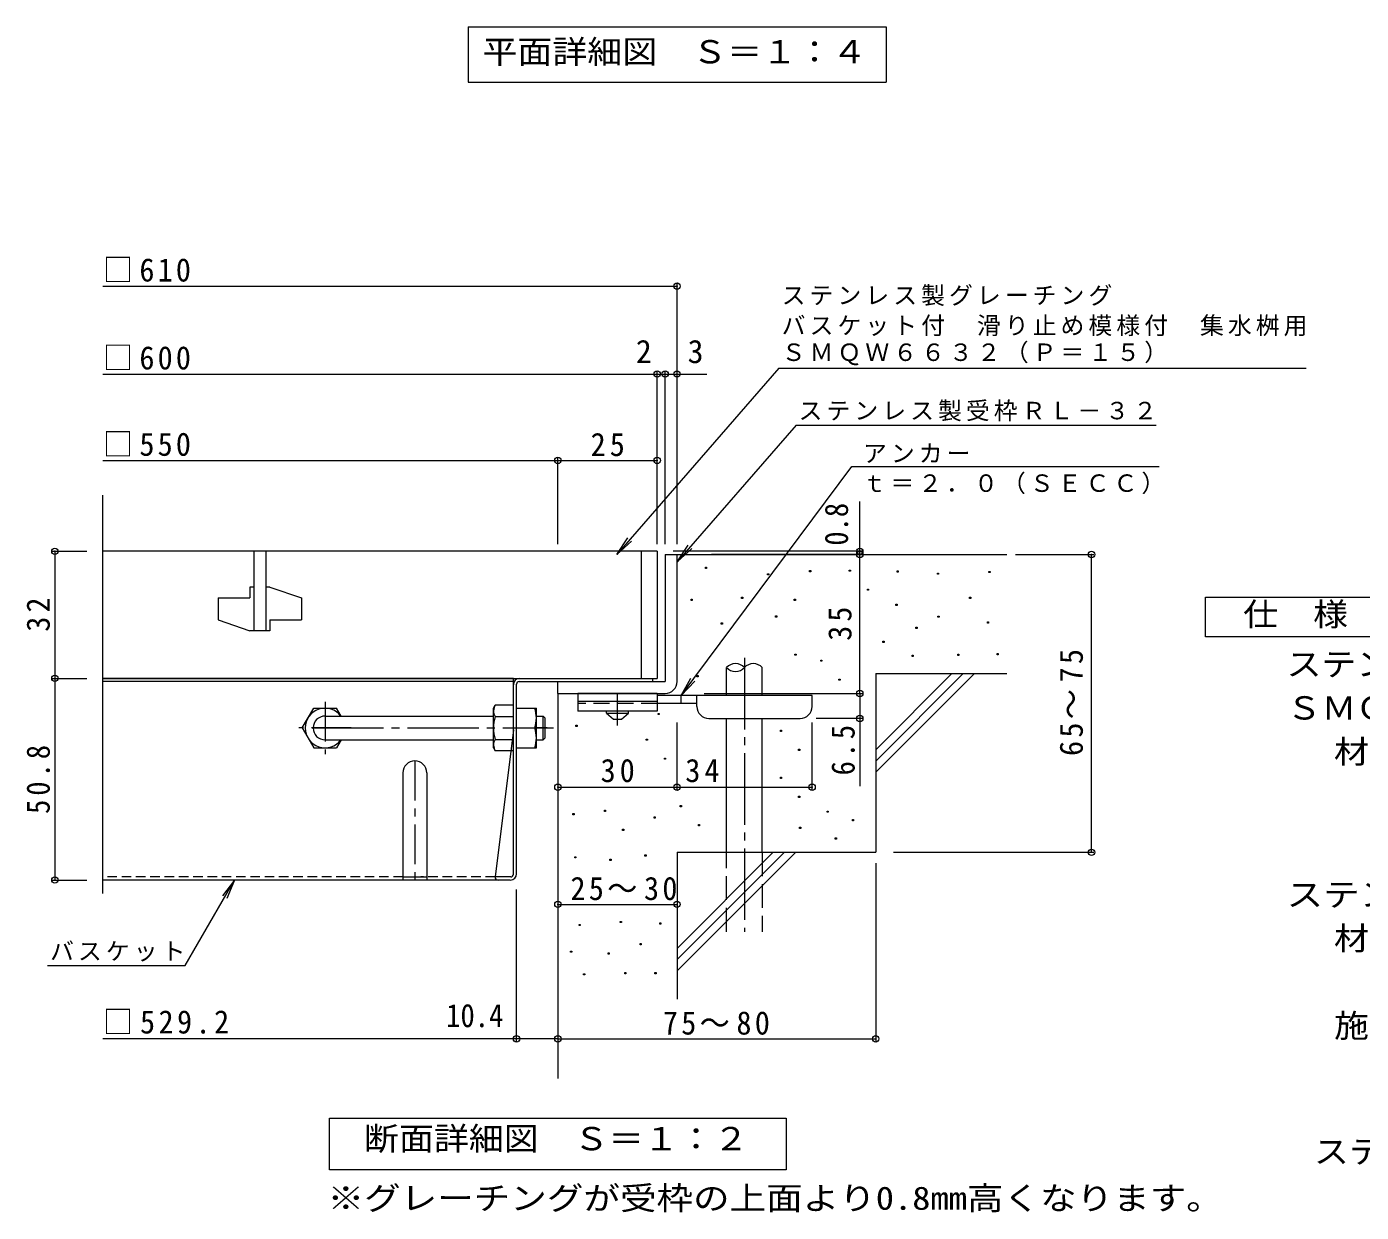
# Model space of a CAD drawing. Units: millimetres on the paper, enlarged 4 times, with parts at other scales. Extents: x -925 to 1101, y -781 to 775.
# Drawn here: x -822 to -150, y -648 to -51 of the extents above; entities that cross this region are included whole.
import ezdxf
from ezdxf.enums import TextEntityAlignment as Align

# ---------------------------------------------------------------- set-up
doc = ezdxf.new("R2010")
doc.units = ezdxf.units.MM
doc.header["$LTSCALE"] = 4
doc.header["$PDMODE"] = 32
doc.header["$PDSIZE"] = 3.2
for name, pattern in [('CHAIN1', [8, 5, -1, 1, -1]), ('CHAIN2', [12, 9, -1, 1, -1]), ('DASHED1', [1.8, 1.2, -0.6]), ('DASHED2', [3, 2, -1]), ('DASHED3', [4, 3, -1])]:
    doc.linetypes.add(name, pattern=pattern)
for name, color, linetype, lineweight in [('A-5_文字', 7, 'Continuous', 9), ('D-1_躯体', 3, 'Continuous', 9), ('D-4_その他', 7, 'Continuous', 9), ('D-5_文字', 7, 'Continuous', 9), ('D-6_寸法', 6, 'Continuous', 9), ('D-7_ハッチ', 2, 'Continuous', 9), ('D-8_記号', 2, 'Continuous', 9), ('D-B_7-WAKU-T', 2, 'Continuous', 9)]:
    doc.layers.add(name, color=color, linetype=linetype, lineweight=lineweight)
doc.styles.add('ＭＳ ゴシック', font='')
doc.styles.get('ＭＳ ゴシック').set_extended_font_data('MS Gothic')

msp = doc.modelspace()

# ---------------------------------------------------------------- linework, layer by layer
at = {"layer": 'A-5_文字'}
for p, q in [((-599.913, -51.015), (-389.513, -51.015)), ((-599.913, -51.015), (-599.913, -79.015)), ((-389.513, -51.015), (-389.513, -79.015)), ((-599.913, -79.015), (-389.513, -79.015))]:
    msp.add_line(p, q, dxfattribs=at)
at = {"layer": 'D-1_躯体'}
for p, q in [((-565.52, -398.238), (-562.12, -398.238)), ((-562.12, -398.238), (-561.12, -399.238)), ((-562.12, -410.238), (-562.12, -398.238)), ((-561.12, -409.238), (-561.12, -399.238)), ((-562.12, -410.238), (-561.12, -409.238)), ((-565.52, -410.238), (-562.12, -410.238))]:
    msp.add_line(p, q, dxfattribs=at)
at = {"layer": 'D-4_その他'}
for p, q in [((-494.713, -311.656), (-494.713, -180.491)), ((-783.78, -181.691), (-494.713, -181.691)), ((-783.78, -225.969), (-504.712, -225.969)), ((-443.426, -222.998), (-525.101, -316.838)), ((-504.712, -311.656), (-504.712, -224.769)), ((-504.712, -225.969), (-502.712, -225.969)), ((-502.712, -225.969), (-479.648, -225.969)), ((-500.712, -311.656), (-500.712, -224.769)), ((-443.426, -222.998), (-178.046, -222.998)), ((-434.786, -251.673), (-494.713, -320.525)), ((-434.786, -251.673), (-253.455, -251.673)), ((-554.713, -311.656), (-554.713, -268.27)), ((-783.78, -269.47), (-554.713, -269.47)), ((-554.713, -269.47), (-504.712, -269.47)), ((-492.709, -387.837), (-406.806, -272.611)), ((-406.806, -272.611), (-252.041, -272.611)), ((-402.727, -316.838), (-402.727, -290.141)), ((-525.101, -316.838), (-519.577, -308.503)), ((-809.141, -315.238), (-791.78, -315.238)), ((-807.941, -315.238), (-807.941, -379.238)), ((-525.101, -316.838), (-517.608, -310.216)), ((-401.527, -315.238), (-496.713, -315.238)), ((-494.713, -320.525), (-489.188, -312.19)), ((-494.713, -320.525), (-487.219, -313.904)), ((-401.527, -316.838), (-477.402, -316.838)), ((-402.727, -386.838), (-402.727, -316.838)), ((-324.301, -316.838), (-284.839, -316.838)), ((-286.039, -466.838), (-286.039, -316.838)), ((-809.141, -379.238), (-791.78, -379.238)), ((-807.941, -379.238), (-807.941, -480.838)), ((-481.108, -386.838), (-401.527, -386.838)), ((-402.727, -386.838), (-402.727, -433.538)), ((-494.709, -435.279), (-494.709, -401.437)), ((-426.709, -435.279), (-426.709, -401.437)), ((-401.527, -399.437), (-424.709, -399.437)), ((-385.818, -466.838), (-284.839, -466.838)), ((-394.712, -472.348), (-394.712, -562.038)), ((-809.141, -480.838), (-791.78, -480.838)), ((-717.535, -480.838), (-721.362, -490.076)), ((-575.52, -562.038), (-575.52, -485.638)), ((-554.713, -493.085), (-494.713, -493.085)), ((-575.52, -560.838), (-783.78, -560.838)), ((-554.713, -560.838), (-575.52, -560.838)), ((-554.713, -560.838), (-394.712, -560.838))]:
    msp.add_line(p, q, dxfattribs=at)
at = {"layer": 'D-4_その他', "color": 3}
for p, q in [((-783.78, -487.624), (-783.78, -286.958)), ((-504.713, -315.238), (-783.78, -315.238)), ((-707.713, -315.238), (-707.713, -355.238)), ((-701.713, -315.238), (-701.713, -355.238)), ((-512.713, -315.238), (-512.713, -379.238)), ((-504.713, -315.238), (-504.713, -379.238)), ((-709.713, -333.238), (-709.713, -338.738)), ((-707.713, -333.238), (-709.713, -333.238)), ((-699.713, -333.238), (-701.713, -333.238)), ((-699.713, -333.238), (-683.713, -338.738)), ((-725.713, -338.738), (-725.713, -349.738)), ((-725.713, -338.738), (-709.713, -338.738)), ((-683.713, -338.738), (-683.713, -349.738)), ((-725.713, -349.738), (-709.713, -355.238)), ((-699.713, -355.238), (-709.713, -355.238)), ((-699.713, -349.738), (-699.713, -355.238)), ((-699.713, -349.738), (-683.713, -349.738)), ((-783.78, -379.238), (-504.713, -379.238)), ((-544.709, -386.838), (-544.709, -395.838)), ((-504.709, -386.838), (-544.709, -386.838)), ((-504.709, -386.838), (-504.709, -395.838)), ((-504.709, -390.838), (-544.709, -390.838)), ((-504.709, -395.838), (-544.709, -395.838))]:
    msp.add_line(p, q, dxfattribs=at)
at = {"layer": 'D-4_その他', "color": 2}
for p, q in [((-500.713, -316.838), (-500.713, -380.838)), ((-500.713, -316.838), (-494.713, -316.838)), ((-494.713, -380.838), (-494.713, -316.838)), ((-554.713, -380.838), (-500.713, -380.838)), ((-554.713, -386.838), (-554.713, -380.838)), ((-554.713, -386.838), (-500.713, -386.838)), ((-530.209, -396.837), (-530.209, -395.838)), ((-519.209, -396.837), (-519.209, -395.838)), ((-530.209, -396.837), (-526.709, -399.837)), ((-530.209, -396.837), (-519.209, -396.837)), ((-526.709, -399.837), (-522.71, -399.837)), ((-522.71, -399.837), (-519.209, -396.837))]:
    msp.add_line(p, q, dxfattribs=at)
at = {"layer": 'D-4_その他', "color": 6}
for p, q in [((-494.713, -316.838), (-328.713, -316.838)), ((-469.796, -387.837), (-469.796, -373.837)), ((-451.796, -387.837), (-451.796, -373.837)), ((-394.713, -415.242), (-356.309, -376.838)), ((-394.713, -376.838), (-328.713, -376.838)), ((-394.713, -420.898), (-350.652, -376.838)), ((-394.713, -376.838), (-394.713, -466.838)), ((-394.713, -426.554), (-344.996, -376.838)), ((-554.713, -386.838), (-554.713, -580.838)), ((-469.796, -466.838), (-469.796, -399.437)), ((-451.796, -466.838), (-451.796, -399.437)), ((-494.713, -466.838), (-394.713, -466.838)), ((-494.713, -515.241), (-446.309, -466.838)), ((-494.713, -520.897), (-440.653, -466.838)), ((-494.713, -526.553), (-434.997, -466.838)), ((-494.713, -466.838), (-494.713, -540.838))]:
    msp.add_line(p, q, dxfattribs=at)
at = {"layer": 'D-4_その他', "color": 6, "linetype": 'CHAIN2'}
msp.add_line((-460.796, -368.937), (-460.796, -506.838), dxfattribs=at)
at = {"layer": 'D-4_その他', "color": 4, "linetype": 'CHAIN1'}
msp.add_line((-524.709, -402.933), (-524.709, -386.838), dxfattribs=at)
at = {"layer": 'D-4_その他', "color": 4}
for p, q in [((-426.709, -387.837), (-504.709, -387.837)), ((-492.709, -391.837), (-492.709, -387.837)), ((-484.709, -393.437), (-484.709, -387.837)), ((-426.709, -393.437), (-426.709, -387.837)), ((-484.699, -391.837), (-504.709, -391.837)), ((-478.709, -399.437), (-432.709, -399.437))]:
    msp.add_line(p, q, dxfattribs=at)
at = {"layer": 'D-4_その他', "color": 3, "linetype": 'DASHED2'}
msp.add_line((-504.709, -391.838), (-544.709, -391.838), dxfattribs=at)
at = {"layer": 'D-4_その他', "color": 6, "linetype": 'DASHED3'}
for p, q in [((-469.796, -506.838), (-469.796, -466.838)), ((-451.796, -466.838), (-451.796, -506.838))]:
    msp.add_line(p, q, dxfattribs=at)
at = {"layer": 'D-4_その他'}
for points in [[(-480.433, -323.903), (-480.433, -323.303), (-479.834, -323.303), (-479.834, -323.903)], [(-449.101, -327.144), (-449.101, -326.544), (-448.501, -326.544), (-448.501, -327.144)], [(-428.033, -325.524), (-428.033, -324.924), (-427.433, -324.924), (-427.433, -325.524)], [(-408.032, -325.305), (-408.032, -324.705), (-407.432, -324.705), (-407.432, -325.305)], [(-383.975, -325.712), (-383.975, -325.112), (-383.375, -325.112), (-383.375, -325.712)], [(-363.672, -326.795), (-363.672, -326.195), (-363.072, -326.195), (-363.072, -326.795)], [(-337.685, -325.983), (-337.685, -325.383), (-337.085, -325.383), (-337.085, -325.983)], [(-398.891, -334.9), (-398.891, -334.3), (-398.291, -334.3), (-398.291, -334.9)], [(-487.643, -340.027), (-487.643, -339.427), (-487.043, -339.427), (-487.043, -340.027)], [(-462.207, -338.947), (-462.207, -338.347), (-461.607, -338.347), (-461.607, -338.947)], [(-435.678, -340.03), (-435.678, -339.429), (-435.078, -339.429), (-435.078, -340.03)], [(-384.516, -342.496), (-384.516, -341.895), (-383.916, -341.895), (-383.916, -342.496)], [(-347.431, -338.976), (-347.431, -338.376), (-346.831, -338.376), (-346.831, -338.976)], [(-228.713, -358.337), (-228.713, -338.337), (-138.713, -338.337), (-138.713, -358.337)], [(-445.153, -348.421), (-445.153, -347.821), (-444.553, -347.821), (-444.553, -348.421)], [(-363.402, -348.451), (-363.402, -347.851), (-362.802, -347.851), (-362.802, -348.451)], [(-472.473, -351.947), (-472.473, -351.347), (-471.873, -351.347), (-471.873, -351.947)], [(-374.5, -354.136), (-374.5, -353.536), (-373.9, -353.536), (-373.9, -354.136)], [(-338.498, -351.429), (-338.498, -350.828), (-337.898, -350.828), (-337.898, -351.429)], [(-391.079, -361.128), (-391.079, -360.528), (-390.479, -360.528), (-390.479, -361.128)], [(-435.408, -367.641), (-435.408, -367.041), (-434.808, -367.041), (-434.808, -367.641)], [(-376.395, -368.212), (-376.395, -367.612), (-375.795, -367.612), (-375.795, -368.212)], [(-353.386, -367.67), (-353.386, -367.07), (-352.786, -367.07), (-352.786, -367.67)], [(-333.625, -367.4), (-333.625, -366.8), (-333.025, -366.8), (-333.025, -367.4)], [(-422.396, -370.635), (-422.396, -370.035), (-421.796, -370.035), (-421.796, -370.635)], [(-484.755, -378.464), (-484.755, -377.864), (-484.155, -377.864), (-484.155, -378.464)], [(-413.256, -380.23), (-413.256, -379.63), (-412.656, -379.63), (-412.656, -380.23)], [(-545.599, -403.458), (-545.599, -402.858), (-544.999, -402.858), (-544.999, -403.458)], [(-504.241, -397.507), (-504.241, -396.907), (-503.641, -396.907), (-503.641, -397.507)], [(-510.204, -410.433), (-510.204, -409.833), (-509.605, -409.833), (-509.605, -410.433)], [(-442.68, -405.973), (-442.68, -405.373), (-442.08, -405.373), (-442.08, -405.973)], [(-433.54, -415.568), (-433.54, -414.968), (-432.94, -414.968), (-432.94, -415.568)], [(-501.064, -420.028), (-501.064, -419.427), (-500.464, -419.427), (-500.464, -420.028)], [(-442.68, -429.639), (-442.68, -429.039), (-442.08, -429.039), (-442.08, -429.639)], [(-493.132, -443.871), (-493.132, -443.271), (-492.532, -443.271), (-492.532, -443.871)], [(-433.54, -439.234), (-433.54, -438.634), (-432.94, -438.634), (-432.94, -439.234)], [(-547.174, -447.924), (-547.174, -447.324), (-546.574, -447.324), (-546.574, -447.924)], [(-531.28, -446.226), (-531.28, -445.626), (-530.68, -445.626), (-530.68, -446.226)], [(-506.261, -449.582), (-506.261, -448.982), (-505.661, -448.982), (-505.661, -449.582)], [(-419.186, -446.715), (-419.186, -446.115), (-418.586, -446.115), (-418.586, -446.715)], [(-522.14, -455.821), (-522.14, -455.221), (-521.54, -455.221), (-521.54, -455.821)], [(-483.992, -453.466), (-483.992, -452.866), (-483.392, -452.866), (-483.392, -453.466)], [(-432.991, -454.836), (-432.991, -454.236), (-432.391, -454.236), (-432.391, -454.836)], [(-406.443, -451.016), (-406.443, -450.416), (-405.843, -450.416), (-405.843, -451.016)], [(-415.086, -460.199), (-415.086, -459.599), (-414.486, -459.599), (-414.486, -460.199)], [(-546.208, -469.694), (-546.208, -469.094), (-545.608, -469.094), (-545.608, -469.694)], [(-528.545, -470.912), (-528.545, -470.312), (-527.945, -470.312), (-527.945, -470.912)], [(-510.882, -468.781), (-510.882, -468.181), (-510.282, -468.181), (-510.282, -468.781)], [(-544.076, -503.802), (-544.076, -503.202), (-543.476, -503.202), (-543.476, -503.802)], [(-523.368, -502.28), (-523.368, -501.679), (-522.768, -501.679), (-522.768, -502.28)], [(-503.421, -503.041), (-503.421, -502.441), (-502.821, -502.441), (-502.821, -503.041)], [(-548.34, -517.202), (-548.34, -516.602), (-547.74, -516.602), (-547.74, -517.202)], [(-513.318, -513.395), (-513.318, -512.795), (-512.718, -512.795), (-512.718, -513.395)], [(-529.458, -518.116), (-529.458, -517.515), (-528.858, -517.515), (-528.858, -518.116)], [(-541.792, -528.622), (-541.792, -528.022), (-541.192, -528.022), (-541.192, -528.622)], [(-521.084, -528.013), (-521.084, -527.413), (-520.484, -527.413), (-520.484, -528.013)], [(-505.857, -528.013), (-505.857, -527.413), (-505.257, -527.413), (-505.257, -528.013)], [(-669.713, -626.838), (-669.713, -600.838), (-439.713, -600.838), (-439.713, -626.838)]]:
    msp.add_lwpolyline(points, close=True, dxfattribs=at)
for points in [[(-554.709, -434.079), (-494.709, -434.079), (-426.709, -434.079)], [(-811.612, -523.845), (-742.365, -523.845), (-717.535, -480.838), (-723.623, -488.771)]]:
    msp.add_lwpolyline(points, dxfattribs=at)
at = {"layer": 'D-4_その他', "color": 2}
msp.add_arc((-500.713, -380.838), 6, 270, 0, dxfattribs=at)
at = {"layer": 'D-4_その他', "color": 4}
for centre, start, end in [((-478.709, -393.437), 180, 270), ((-432.709, -393.437), 270, 0)]:
    msp.add_arc(centre, 6, start, end, dxfattribs=at)
at = {"layer": 'D-4_その他'}
for p in [(-494.713, -181.691), (-504.712, -225.969), (-500.712, -225.969), (-494.713, -225.969), (-554.713, -269.47), (-504.712, -269.47), (-807.941, -315.238), (-402.727, -315.238), (-402.727, -316.838), (-286.039, -316.838), (-807.941, -379.238), (-402.727, -386.838), (-402.727, -399.437), (-554.709, -434.079), (-494.709, -434.079), (-426.709, -434.079), (-286.039, -466.838), (-807.941, -480.838), (-554.713, -493.085), (-494.713, -493.085), (-575.52, -560.838), (-554.713, -560.838), (-394.712, -560.838)]:
    msp.add_point(p, dxfattribs=at)
at = {"layer": 'D-5_文字'}
for q in [(-487.83, -379.109), (-485.737, -380.669)]:
    msp.add_line((-492.709, -387.837), q, dxfattribs=at)
at = {"layer": 'D-6_寸法'}
for centre, start, end in [((-465.296, -377.899), 42.07146, 137.92854), ((-465.296, -369.775), 222.07146, 317.92854), ((-456.296, -377.899), 42.07146, 137.92854)]:
    msp.add_arc(centre, 6.062, start, end, dxfattribs=at)
at = {"layer": 'D-7_ハッチ'}
for p, q in [((-577.12, -379.238), (-783.78, -379.238)), ((-577.12, -380.838), (-783.78, -380.838)), ((-577.12, -477.904), (-577.12, -379.238)), ((-575.52, -477.638), (-575.52, -382.171)), ((-574.187, -380.838), (-507.113, -380.838)), ((-573.92, -379.238), (-507.113, -379.238)), ((-507.113, -379.238), (-507.113, -380.838)), ((-577.12, -405.238), (-586.344, -479.238)), ((-578.72, -480.838), (-783.78, -480.838)), ((-578.453, -479.238), (-586.344, -479.238))]:
    msp.add_line(p, q, dxfattribs=at)
at = {"layer": 'D-7_ハッチ', "linetype": 'DASHED1'}
for p, q in [((-632.72, -479.238), (-783.78, -479.238)), ((-586.344, -479.238), (-623.67, -479.238))]:
    msp.add_line(p, q, dxfattribs=at)
at = {"layer": 'D-7_ハッチ'}
for centre, radius, start, end in [((-573.92, -382.438), 3.2, 90, 180), ((-574.187, -382.171), 1.333, 90, 180), ((-584.744, -479.238), 1.6, 180, 270), ((-578.72, -477.638), 3.2, 270, 0), ((-578.453, -477.904), 1.333, 270, 0)]:
    msp.add_arc(centre, radius, start, end, dxfattribs=at)
at = {"layer": 'D-8_記号', "linetype": 'CHAIN1'}
for p, q in [((-671.913, -391.045), (-671.913, -417.43)), ((-658.72, -404.238), (-685.106, -404.238)), ((-626.72, -420.838), (-626.72, -480.838))]:
    msp.add_line(p, q, dxfattribs=at)
at = {"layer": 'D-8_記号'}
for p, q in [((-632.72, -426.838), (-632.72, -480.838)), ((-620.72, -426.838), (-620.72, -480.838)), ((-632.72, -479.238), (-620.72, -479.238)), ((-632.72, -479.238), (-623.67, -479.238))]:
    msp.add_line(p, q, dxfattribs=at)
msp.add_arc((-626.72, -426.838), 6, 0, 180, dxfattribs=at)
at = {"layer": 'D-B_7-WAKU-T'}
for p, q in [((-683.413, -404.238), (-677.639, -394.238)), ((-677.639, -394.238), (-666.186, -394.238)), ((-663.886, -398.222), (-666.186, -394.238)), ((-587.12, -394.238), (-586.254, -392.738)), ((-587.12, -414.238), (-587.12, -394.238)), ((-577.12, -392.738), (-586.254, -392.738)), ((-575.52, -394.238), (-565.52, -394.238)), ((-565.52, -414.238), (-565.52, -394.238)), ((-586.254, -398.511), (-577.12, -398.511)), ((-683.413, -404.238), (-677.639, -414.238)), ((-575.52, -404.238), (-566.386, -404.238)), ((-677.639, -414.238), (-666.186, -414.238)), ((-663.877, -410.238), (-666.186, -414.238)), ((-587.12, -414.238), (-586.254, -415.738)), ((-586.254, -409.964), (-577.12, -409.964)), ((-577.12, -415.738), (-586.254, -415.738)), ((-575.52, -414.238), (-565.52, -414.238))]:
    msp.add_line(p, q, dxfattribs=at)
at = {"layer": 'D-B_7-WAKU-T', "color": 3}
for p, q in [((-671.913, -398.238), (-587.12, -398.238)), ((-671.913, -410.238), (-587.12, -410.238))]:
    msp.add_line(p, q, dxfattribs=at)
at = {"layer": 'D-B_7-WAKU-T', "color": 3, "linetype": 'CHAIN2'}
msp.add_line((-678.489, -404.238), (-556.911, -404.238), dxfattribs=at)
at = {"layer": 'D-B_7-WAKU-T', "linetype": 'CHAIN1'}
msp.add_line((-560.147, -404.238), (-566.27, -404.238), dxfattribs=at)
at = {"layer": 'D-B_7-WAKU-T'}
for centre, radius, start, end in [((-671.913, -404.238), 10, 36.87019, 323.12981), ((-580.556, -396.027), 6.579, 149.99998, 176.07924), ((-581.65, -395.557), 5.47, 180.2103, 212.68507), ((-580.386, -399.238), 14.866, 340.34633, 19.65366), ((-567.755, -404.238), 19.365, 162.79973, 197.20026), ((-580.386, -409.238), 14.866, 340.34633, 19.65366), ((-581.65, -412.918), 5.47, 147.31491, 179.78969), ((-580.556, -412.448), 6.579, 183.92075, 210)]:
    msp.add_arc(centre, radius, start, end, dxfattribs=at)
at = {"layer": 'D-B_7-WAKU-T', "color": 3}
msp.add_arc((-671.913, -404.238), 6, 90, 270, dxfattribs=at)

# ---------------------------------------------------------------- texts
at = {"layer": 'A-5_文字', "color": 2, "style": 'ＭＳ ゴシック', "width": 1.1}
msp.add_text('平面詳細図\u3000Ｓ＝１：４', height=11.73, dxfattribs=at).set_placement((-592.713, -73.015), align=Align.BOTTOM_LEFT)
at = {"layer": 'D-4_その他', "color": 2, "style": 'ＭＳ ゴシック'}
for s, p in [('2', (-515.449, -223.969)), ('3', (-489.392, -223.969))]:
    msp.add_text(s, height=11.73, dxfattribs=at).set_placement(p, align=Align.BOTTOM_LEFT)
at = {"layer": 'D-4_その他', "color": 2, "style": 'ＭＳ ゴシック', "width": 0.9}
msp.add_text('0.8', height=11.73, rotation=90, dxfattribs=at).set_placement((-405.127, -312.401), align=Align.BOTTOM_LEFT)
at = {"layer": 'D-4_その他', "color": 2, "style": 'ＭＳ ゴシック'}
for s, width, p in [('仕\u3000様', 1.1, (-209.713, -356.337)), ('ステンレス製グレーチング\u3000バスケット付\u3000滑り止め模様付\u3000集水桝用', 1.1, (-187.877, -381.506)), ('ＳＭＱＷ\u3000６６３２（Ｐ＝１５）', 1.1, (-187.877, -403.506)), ('材質：メインバー\u3000ＦＢ４×３２（ＳＵＳ３０４）', 1.1, (-163.992, -425.506)), ('ステンレス製受枠\u3000ＲＬ－３２（四方枠）', 1.15, (-187.877, -497.576)), ('材質：ステンレス鋼板ｔ＝３．０（ＳＵＳ３０４）', 1.1, (-163.992, -519.576)), ('10.4', 0.9, (-610.927, -558.438)), ('施工場所の状況に合わせて、アンカーをプライヤー等で折り曲げてご使用ください。', 1.1, (-163.992, -563.576)), ('断面詳細図\u3000Ｓ＝１：２', 1.1, (-652.343, -620.449)), ('ステンレス製バスケット\u3000ＤＫ－５５０－Ｓ', 1.1, (-174.1, -626.962)), ('※グレーチングが受枠の上面より0.8mm高くなります。', 1.15, (-670.663, -650.423))]:
    msp.add_text(s, height=11.73, dxfattribs=dict(at, width=width)).set_placement(p, align=Align.BOTTOM_LEFT)
at = {"layer": 'D-4_その他', "color": 2, "char_height": 11.73, "attachment_point": 7, "style": 'ＭＳ ゴシック'}
for s, insert in [('\\T1.21;\\W0.95;□610', (-783.78, -179.691)), ('\\T1.21;\\W0.95;□600', (-783.78, -223.969)), ('\\T1.21;\\W0.95;□550', (-783.78, -267.47)), ('\\T1.27;\\W0.95;25', (-538.212, -267.47)), ('\\T1.27;\\W0.95;30', (-533.209, -431.679)), ('\\T1.27;\\W0.95;34', (-490.563, -431.679)), ('\\T1.22;\\W0.95;25～30', (-548.393, -491.085)), ('\\T1.23;\\W0.95;□529.2', (-783.78, -558.438)), ('\\T1.22;\\W0.95;75～80', (-501.86, -558.838))]:
    msp.add_mtext(s, dxfattribs=dict(at, insert=insert))
at = {"layer": 'D-4_その他', "char_height": 8.798, "attachment_point": 7, "style": 'ＭＳ ゴシック'}
for s, insert in [('\\T1.17;ステンレス製グレーチング', (-442.046, -191.689)), ('\\T1.17;バスケット付\u3000滑り止め模様付\u3000集水桝用', (-442.046, -206.934)), ('\\T1.17;ＳＭＱＷ６６３２（Ｐ＝１５）', (-442.046, -221.59)), ('\\T1.17;ステンレス製受枠ＲＬ－３２', (-433.539, -249.77)), ('\\T1.17;アンカー', (-401.111, -270.748)), ('\\T1.17;ｔ＝２．０（ＳＥＣＣ）', (-401.348, -286.475)), ('\\T1.17;バスケット', (-810.365, -521.942))]:
    msp.add_mtext(s, dxfattribs=dict(at, insert=insert))
at = {"layer": 'D-4_その他', "color": 2, "char_height": 11.73, "attachment_point": 7, "rotation": 90, "style": 'ＭＳ ゴシック'}
for s, insert in [('\\T1.27;\\W0.95;32', (-810.341, -355.738)), ('\\T1.27;\\W0.95;35', (-406.727, -360.338)), ('\\T1.22;\\W0.95;65～75', (-290.251, -418.338)), ('\\T1.27;\\W0.9;6.5', (-405.127, -428.115)), ('\\T1.28;\\W0.9;50.8', (-810.341, -447.538))]:
    msp.add_mtext(s, dxfattribs=dict(at, insert=insert))

doc.saveas('drawing.dxf')
